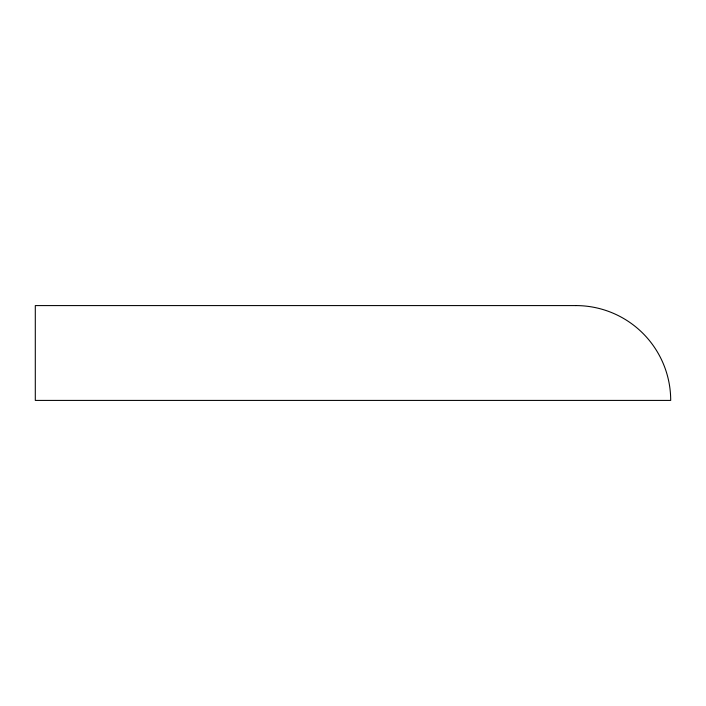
<?xml version="1.0" encoding="UTF-8"?>
<svg xmlns="http://www.w3.org/2000/svg" width="706" height="706" viewBox="0 0 706 706"><rect width="100%" height="100%" fill="white"/><g stroke="black" fill="none" stroke-linecap="round" stroke-linejoin="round"><path stroke-width="1.06" d="M575.867 305.583L35.3 305.583L35.3 400.417L670.7 400.417A94.833 94.833 0 0 0 575.867 305.583"/></g></svg>
